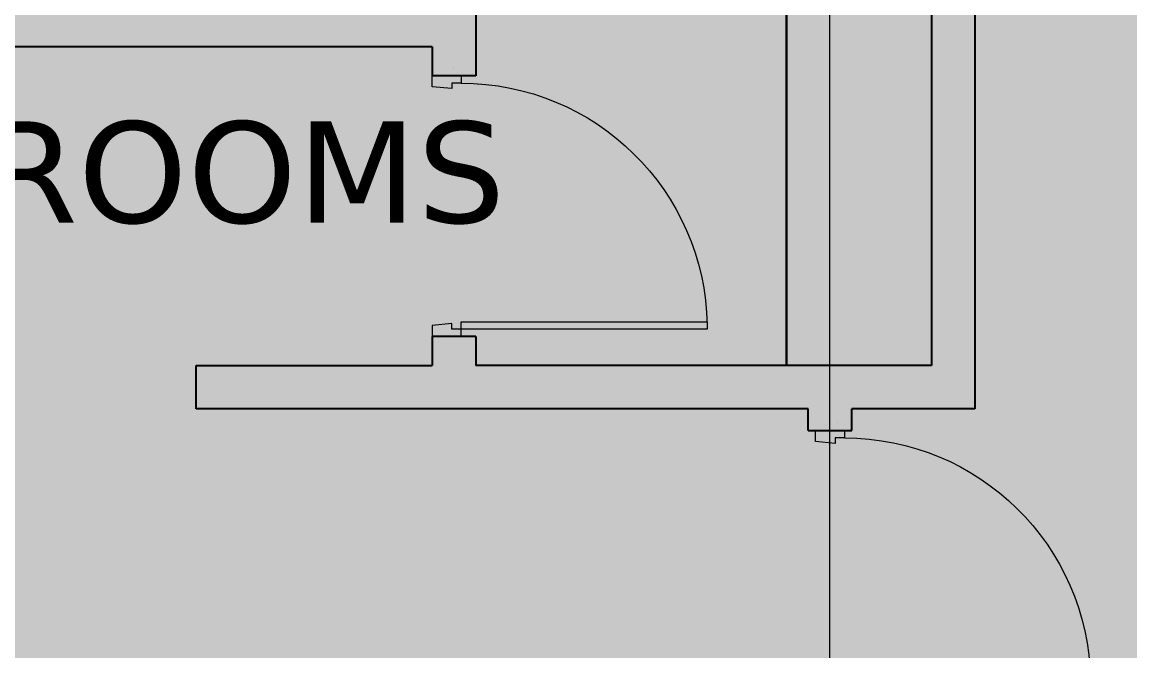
# Model space of a CAD drawing. Header units: metres. Extents: x 587 to 1372, y 780 to 1385.
# Drawn here: x 1347.179 to 1351.002, y 894.116 to 896.286 of the extents above; entities that cross this region are included whole.
import ezdxf

# ---------------------------------------------------------------- set-up
doc = ezdxf.new("R2010")
doc.units = ezdxf.units.M
doc.linetypes.add('CONTINOUS', pattern=[0])
for name, color, linetype, lineweight in [('A-BATHROOMS', 64, 'Continuous', 30), ('A-DOORS', 140, 'Continuous', 5), ('A-TEXT', 3, 'CONTINOUS', 9), ('A-WALLS', 1, 'Continuous', 25)]:
    doc.layers.add(name, color=color, linetype=linetype, lineweight=lineweight)
doc.layers.add('SP_BUILDINGS_NEW_HATCH', color=9, linetype='Continuous', lineweight=13, true_color=0x808080, transparency=0.5)
doc.layers.add('ST-STRUCTURE GRID', color=7, linetype='Continuous', lineweight=5, true_color=0x969696)
doc.styles.add('mg-arial-anno in S dims', font='verdana.ttf', dxfattribs={"height": 0.3})

# ---------------------------------------------------------------- blocks, each defined once
blk = doc.blocks.new('*U118')
for points in [[(2, 2), (2, 35.43), (1, 35.43), (1, 2)], [(0, 2), (1, 2), (1, 0.75), (1.75, 0.75), (1.5, -1.94), (0, -1.94)], [(35.43, 2), (34.43, 2), (34.43, 0.75), (33.68, 0.75), (33.93, -1.94), (35.43, -1.94)]]:
    blk.add_lwpolyline(points, close=True)
blk.add_lwpolyline([(36.56, 1), (36.56, 1)])
blk.add_arc((1, 2), 33.43, 0, 89.0122)

msp = doc.modelspace()

# ---------------------------------------------------------------- hatches: boundary and pattern name
at = {"layer": 'SP_BUILDINGS_NEW_HATCH', "transparency": 33554495}
h = msp.add_hatch(color=256, dxfattribs=at)
h.dxf.hatch_style = 2
h.paths.add_polyline_path([(1343.8919, 898.3009), (1356.2169, 898.3009), (1356.2169, 875.4762), (1343.8919, 875.4762)])

# ---------------------------------------------------------------- linework, layer by layer
at = {"layer": 'A-BATHROOMS'}
msp.add_line((1349.8169, 898.1509), (1349.8169, 895.1009), dxfattribs=at)
at = {"layer": 'A-WALLS'}
for p, q in [((1350.3169, 898.1509), (1350.3169, 895.1009)), ((1350.4669, 898.1509), (1350.4669, 894.9509)), ((1348.7444, 896.3509), (1348.7444, 896.1009)), ((1348.5944, 896.2009), (1345.7644, 896.2009)), ((1348.5944, 896.2009), (1348.5944, 896.1009)), ((1348.7444, 896.1009), (1348.5944, 896.1009)), ((1348.7444, 895.2009), (1348.5944, 895.2009)), ((1348.5944, 895.2009), (1348.5944, 895.1009)), ((1348.7444, 895.2009), (1348.7444, 895.1009)), ((1347.7794, 894.9509), (1347.7794, 895.1009)), ((1347.7794, 895.1009), (1348.5944, 895.1009)), ((1350.3169, 895.1009), (1348.7444, 895.1009)), ((1348.5944, 894.9509), (1347.7794, 894.9509)), ((1349.8919, 894.9509), (1348.5944, 894.9509)), ((1349.8919, 894.876), (1349.8919, 894.9509)), ((1350.4669, 894.9509), (1350.0419, 894.9509)), ((1350.0419, 894.876), (1350.0419, 894.9509)), ((1349.8919, 894.876), (1350.0419, 894.876))]:
    msp.add_line(p, q, dxfattribs=at)
at = {"layer": 'ST-STRUCTURE GRID'}
msp.add_line((1349.9669, 873.3659), (1349.9669, 923.0619), dxfattribs=at)

# ---------------------------------------------------------------- block references
at = {"layer": 'A-DOORS', "xscale": -0.0254, "yscale": 0.0254, "zscale": 0.0254, "rotation": 270}
for p in [(1348.6434, 895.2007), (1349.9661, 893.9762)]:
    msp.add_blockref('*U118', p, dxfattribs=at)

# ---------------------------------------------------------------- texts
at = {"layer": 'A-TEXT', "style": 'mg-arial-anno in S dims'}
msp.add_text('BATHROOMS', height=0.35, dxfattribs=at).set_placement((1345.7263, 895.5934))

doc.saveas('drawing.dxf')
